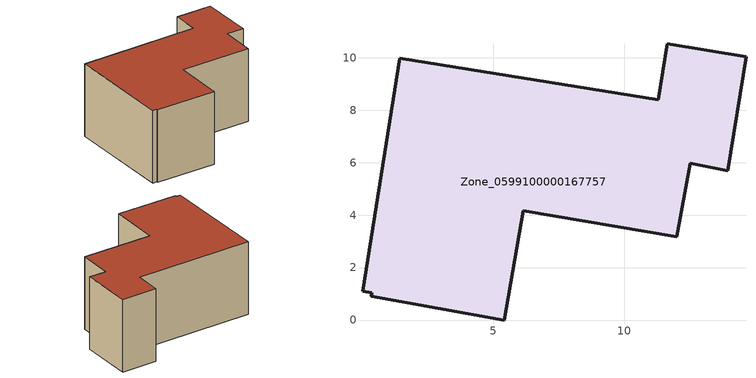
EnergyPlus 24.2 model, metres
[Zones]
Zone_0599100000167757
 floor ground (C_G): 12.52,5.98 12,3.17 6.15,4.17 5.43,0 0.36,0.91 0.38,1.04 0.02,1.1 1.45,9.98 11.29,8.4 11.63,10.53 14.64,10.04 13.95,5.68 z0
 wall outside (C_F): 12,3.17 12.52,5.98 13.95,5.68 14.64,10.04 11.63,10.53 11.29,8.4 1.45,9.98 0.02,1.1 0.38,1.04 0.36,0.91 5.43,0 6.15,4.17 12,3.17 z0:6.24
 roof outside (C_R): 0.38,1.04 0.36,0.91 5.43,0 6.15,4.17 12,3.17 12.52,5.98 13.95,5.68 14.64,10.04 11.63,10.53 11.29,8.4 1.45,9.98 0.02,1.1 z6.24
[BUILDING]
Pand.0599100000167757: North Axis=0; Terrain=City; Loads Convergence Tolerance Value=0.04; Temperature Convergence Tolerance Value=0.4; Solar Distribution=FullExterior; Maximum Number of Warmup Days=25; Minimum Number of Warmup Days=1
[Site:Location]
Rotterdam.The.Hague.AP_ZH_NLD Design_Conditions: Latitude=51.96; Longitude=4.45; Time Zone=1; Elevation=-4.5
[SITE:GROUNDTEMPERATURE:BUILDINGSURFACE]
18, 18, 18, 18, 18, 18, 18, 18, 18, 18, 18, 18
[MATERIAL] Thermal Absorptance=0.9; Solar Absorptance=0.7; Visible Absorptance=0.7
Name | Roughness | Thickness | Conductivity | Density | Specific Heat
G.D.1965 | MediumSmooth | 0.15 | 1 | 540 | 1210
F.D.1965 | Rough | 0.3 | 0.857143 | 1920 | 840
R.D.1965 | MediumRough | 0.2 | 0.08 | 1500 | 1000
[CONSTRUCTION]
C_G: G.D.1965
C_F: F.D.1965
C_R: R.D.1965
[ZONE]
Zone_0599100000167757: Type=1; Multiplier=1; Ceiling Height=Autocalculate; Volume=Autocalculate; Floor Area=autocalculate; Part of Total Floor Area=Yes
[ZONEINFILTRATION:DESIGNFLOWRATE]
Infil_Zone_0599100000167757: Zone or ZoneList or Space or SpaceList=Zone_0599100000167757; Schedule=AlwaysOn; Design Flow Rate Calculation Method=Flow/Area; Flow Rate per Floor Area=0.0042; Constant Term Coefficient=1; Temperature Term Coefficient=0; Velocity Term Coefficient=0; Velocity Squared Term Coefficient=0
[HVACTEMPLATE:ZONE:IDEALLOADSAIRSYSTEM]
Zone_0599100000167757: Maximum Heating Supply Air Temperature=50; Minimum Cooling Supply Air Temperature=13; Maximum Heating Supply Air Humidity Ratio=0.0156; Minimum Cooling Supply Air Humidity Ratio=0.0077; Heating Limit=NoLimit; Cooling Limit=NoLimit; Dehumidification Control Type=ConstantSensibleHeatRatio; Cooling Sensible Heat Ratio=0.7; Dehumidification Setpoint=60; Humidification Control Type=None; Humidification Setpoint=30; Outdoor Air Method=None; Outdoor Air Flow Rate per Person=0.00944; Outdoor Air Flow Rate per Zone Floor Area=0; Outdoor Air Flow Rate per Zone=0; Demand Controlled Ventilation Type=None; Outdoor Air Economizer Type=NoEconomizer; Heat Recovery Type=None; Sensible Heat Recovery Effectiveness=0.7; Latent Heat Recovery Effectiveness=0.65
[ZONECONTROL:THERMOSTAT]
ThermostatControl_Zone_0599100000167757: Zone or ZoneList=Zone_0599100000167757; Control Type Schedule=DualSetpointControlType; Control 1=Thermostat_Zone_0599100000167757; Temperature Difference Between Cutout And Setpoint=0
[THERMOSTATSETPOINT:DUALSETPOINT]
Thermostat_Zone_0599100000167757: Heating Setpoint Temperature Schedule=HeatingSetpoint_Zone_0599100000167757; Cooling Setpoint Temperature Schedule=CoolingSetpoint_Zone_0599100000167757
[SCHEDULE:COMPACT]
HeatingSetpoint_Zone_0599100000167757: Through: 12/31, For: AllDays, Until: 24:00, 21
CoolingSetpoint_Zone_0599100000167757: Through: 12/31, For: AllDays, Until: 24:00, 24
DualSetpointControlType: Through: 12/31, For: AllDays, Until: 24:00, 4
AlwaysOn: Through: 12/31, For: AllDays, Until: 24:00, 1
